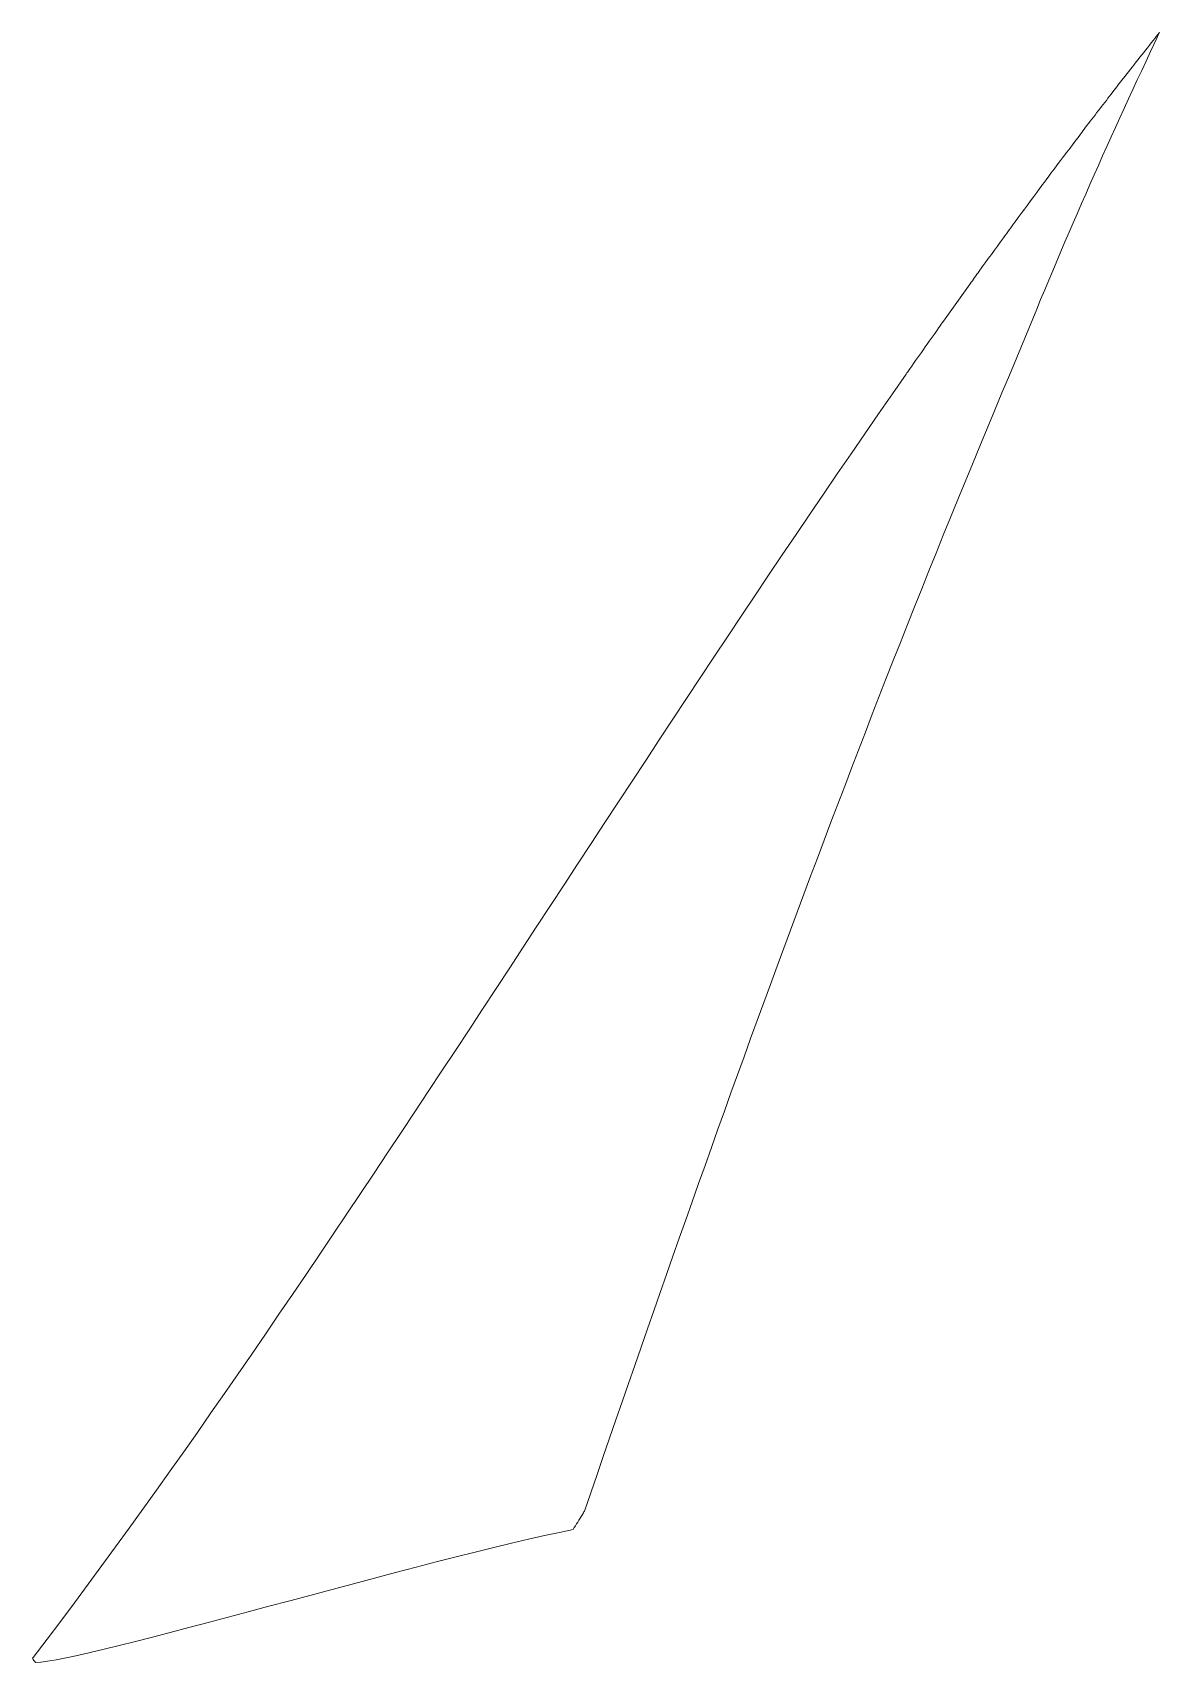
# Model space of a CAD drawing. Header units: millimetres. Extents: x -1063 to 1960, y -491 to 822.
# Drawn here: x 1302 to 1351.2, y 87.8 to 158.9 of the extents above; entities that cross this region are included whole.
import ezdxf

# ---------------------------------------------------------------- set-up
doc = ezdxf.new("R2010")
doc.units = ezdxf.units.MM
doc.header["$MEASUREMENT"] = 0
doc.layers.add('Layer 2', color=7, linetype='Continuous')

msp = doc.modelspace()

# ---------------------------------------------------------------- linework, layer by layer
at = {"layer": 'Layer 2', "lineweight": 0}
msp.add_open_spline([(1350.768, 158.066), (1348.7, 153.679), (1346.754, 149.231), (1344.942, 144.728), (1337.937, 128.251), (1331.886, 111.379), (1326.079, 94.428), (1326.047, 94.377), (1326.017, 94.325), (1325.984, 94.274), (1325.848, 94.058), (1325.711, 93.841), (1325.582, 93.623), (1319.442, 92.412), (1304.16, 87.833), (1302.126, 87.828), (1302.084, 87.885), (1302.043, 87.946), (1302.002, 88.007), (1302.013, 88.021), (1302.024, 88.035), (1302.034, 88.049), (1314.81, 104.806), (1327.249, 125.62), (1340.109, 144.005), (1340.133, 144.039), (1340.157, 144.074), (1340.18, 144.108), (1340.633, 144.754), (1341.086, 145.396), (1341.539, 146.036), (1341.605, 146.128), (1341.67, 146.222), (1341.735, 146.314), (1342.122, 146.858), (1342.509, 147.398), (1342.896, 147.937), (1343.029, 148.122), (1343.162, 148.31), (1343.295, 148.495), (1343.648, 148.985), (1344.002, 149.469), (1344.356, 149.954), (1344.523, 150.183), (1344.69, 150.415), (1344.858, 150.644), (1345.218, 151.136), (1345.58, 151.622), (1345.942, 152.109), (1346.102, 152.325), (1346.263, 152.544), (1346.424, 152.76), (1346.793, 153.254), (1347.163, 153.742), (1347.533, 154.23), (1347.687, 154.434), (1347.841, 154.64), (1347.996, 154.843), (1348.371, 155.335), (1348.747, 155.82), (1349.123, 156.306), (1349.273, 156.5), (1349.423, 156.697), (1349.573, 156.889), (1350.008, 157.447), (1350.444, 157.998), (1350.88, 158.547), (1350.972, 158.663), (1351.064, 158.781), (1351.156, 158.896), (1351.024, 158.62), (1350.899, 158.342), (1350.768, 158.066)], degree=3, knots=[0, 0, 0, 0, 1, 1, 1, 2, 2, 2, 3, 3, 3, 4, 4, 4, 5, 5, 5, 6, 6, 6, 7, 7, 7, 8, 8, 8, 9, 9, 9, 10, 10, 10, 11, 11, 11, 12, 12, 12, 13, 13, 13, 14, 14, 14, 15, 15, 15, 16, 16, 16, 17, 17, 17, 18, 18, 18, 19, 19, 19, 20, 20, 20, 21, 21, 21, 22, 22, 22, 23, 23, 23, 24, 24, 24, 24], dxfattribs=at)

doc.saveas('drawing.dxf')
